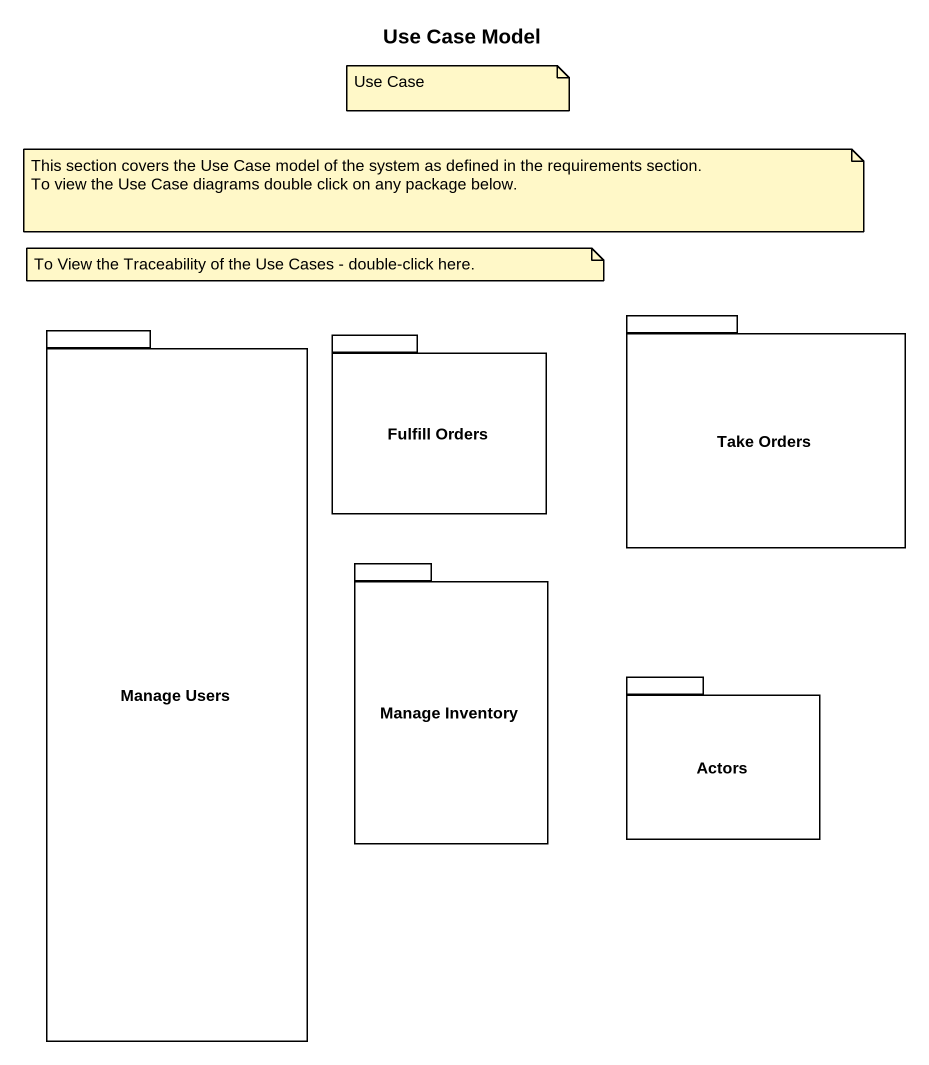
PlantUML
@startuml
title Use Case Model
package "Manage Users" as Manage_Users {
}
package "Fulfill Orders" as Fulfill_Orders {
}
package "Take Orders" as Take_Orders {
}
package "Manage Inventory" as Manage_Inventory {
}
package Actors {
}
note as N1
  Use Case
end note
note as N2
  This section covers the Use Case model of the system as defined in the requirements section.
  To view the Use Case diagrams double click on any package below.
end note
note as N3
  To View the Traceability of the Use Cases - double-click here.
end note
@enduml
